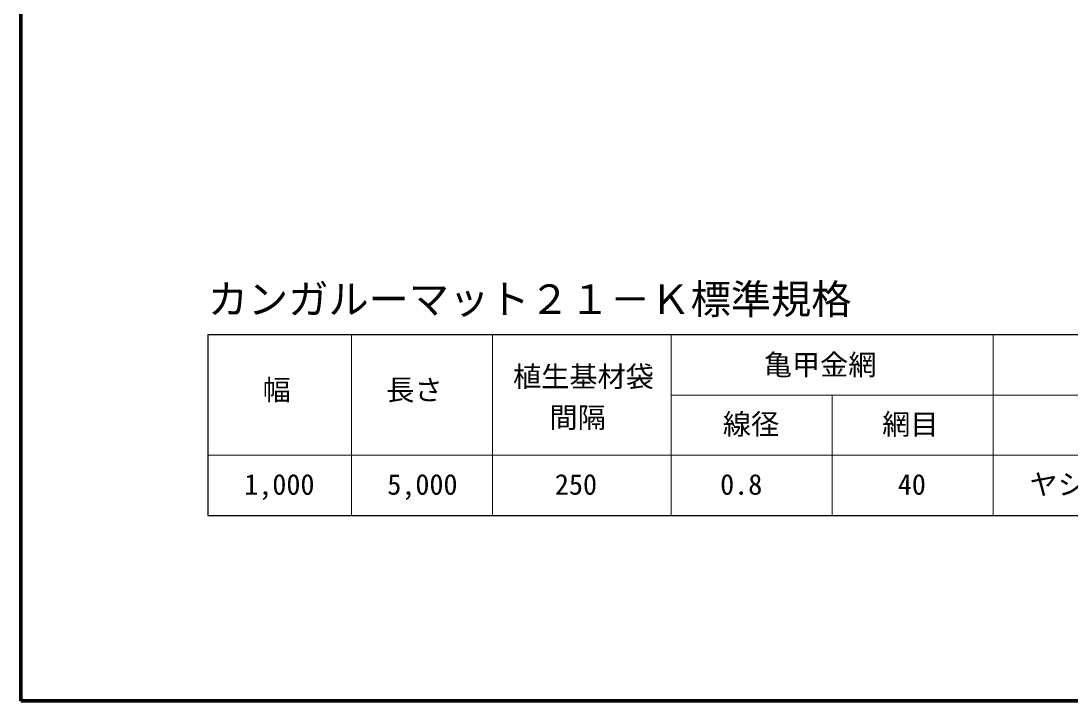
# Model space of a CAD drawing. Units: millimetres, scale not verified. Extents: x 200 to 8200, y 200 to 5838.
# Drawn here: x 200 to 2809, y 200 to 1889 of the extents above; entities that cross this region are included whole.
import ezdxf
from ezdxf.enums import TextEntityAlignment as Align

# ---------------------------------------------------------------- set-up
doc = ezdxf.new("R2010")
doc.units = ezdxf.units.MM
doc.header["$LTSCALE"] = 20
doc.layers.add('C-MTR', color=5, linetype='Continuous')
doc.layers.add('C-MTR-TXT', color=5, linetype='Continuous')
for name, color, linetype, lineweight in [('C-MTR-FRAM', 5, 'Continuous', 25), ('C-MTR-LINE', 5, 'Continuous', 13), ('C-TTL', 2, 'Continuous', 70)]:
    doc.layers.add(name, color=color, linetype=linetype, lineweight=lineweight)
doc.styles.add('ＭＳ ゴシック', font='')
doc.styles.get('ＭＳ ゴシック').set_extended_font_data('MS Gothic')

msp = doc.modelspace()

# ---------------------------------------------------------------- linework, layer by layer
at = {"layer": 'C-MTR-FRAM'}
for p, q in [((664.06, 1110.56), (664.06, 660.56)), ((664.06, 1110.56), (3810.34, 1110.56)), ((664.06, 660.56), (3810.34, 660.56))]:
    msp.add_line(p, q, dxfattribs=at)
at = {"layer": 'C-MTR-LINE'}
for p, q in [((1021.53, 1110.56), (1021.53, 660.56)), ((1371.53, 1110.56), (1371.53, 659.56)), ((1815.91, 1110.56), (1815.91, 660.56)), ((2615.91, 1110.56), (2615.91, 660.56)), ((1815.91, 959.56), (3810.34, 959.56)), ((2215.91, 960.56), (2215.91, 660.56)), ((664.06, 810.56), (3810.34, 810.56))]:
    msp.add_line(p, q, dxfattribs=at)
at = {"layer": 'C-TTL'}
msp.add_lwpolyline([(200, 200), (8200, 200), (8200, 5740), (200, 5740)], close=True, dxfattribs=at)

# ---------------------------------------------------------------- texts
at = {"layer": 'C-MTR', "style": 'ＭＳ ゴシック'}
msp.add_text('カンガルーマット２１－Ｋ標準規格', height=73.31, dxfattribs=at).set_placement((664.06, 1139.34), align=Align.BOTTOM_LEFT)
at = {"layer": 'C-MTR-TXT', "style": 'ＭＳ ゴシック'}
for s, p in [('亀甲金網', (2046.03, 994.1)), ('植生基材袋', (1422.76, 964.79)), ('幅', (800.58, 931.56)), ('長さ', (1107.82, 931.56)), ('間隔', (1513.42, 863.21)), ('線径', (1944.23, 846.39)), ('網目', (2340.23, 846.39))]:
    msp.add_text(s, height=51.32, dxfattribs=at).set_placement(p, align=Align.BOTTOM_LEFT)
for s, p in [('1,000', (754.83, 737.95)), ('5,000', (1110.3, 737.95)), ('250', (1526.78, 737.95)), ('0.8', (1937.59, 737.95)), ('40', (2379.02, 737.95))]:
    msp.add_text(s, height=51.32, dxfattribs=at).set_placement(p, align=Align.MIDDLE_LEFT)
msp.add_text('ヤシ繊維・分解性樹脂', height=51.32, dxfattribs=at).set_placement((3056.35, 737.95), align=Align.MIDDLE_CENTER)

doc.saveas('drawing.dxf')
